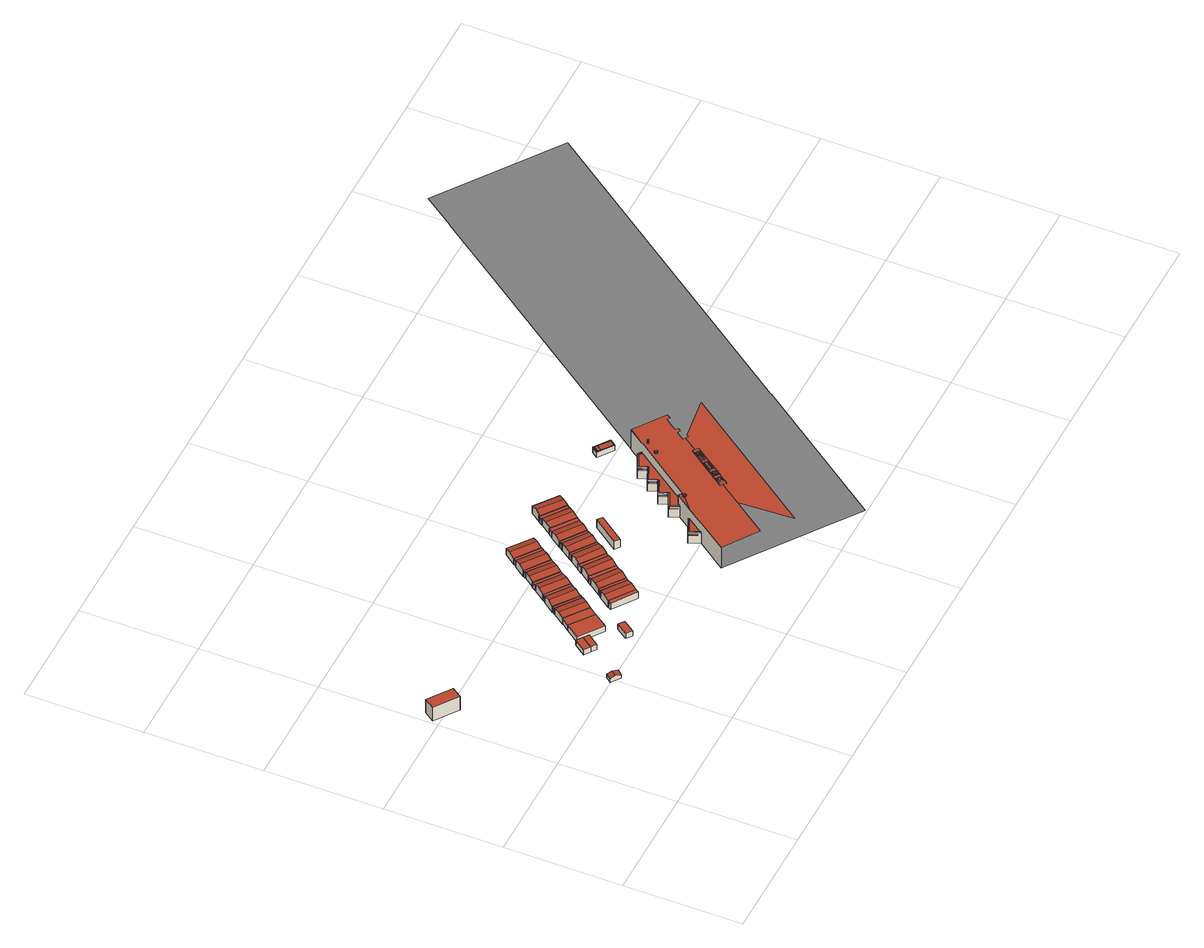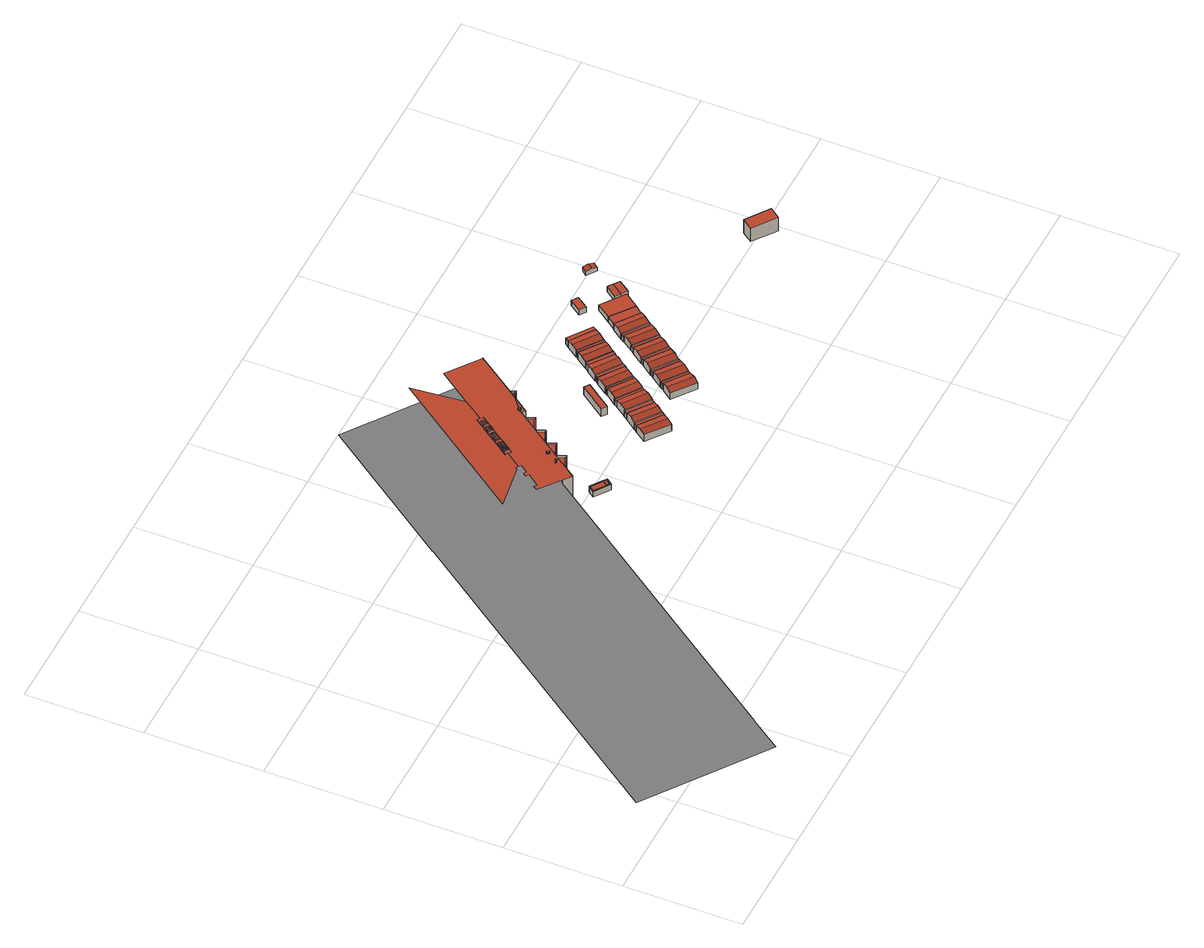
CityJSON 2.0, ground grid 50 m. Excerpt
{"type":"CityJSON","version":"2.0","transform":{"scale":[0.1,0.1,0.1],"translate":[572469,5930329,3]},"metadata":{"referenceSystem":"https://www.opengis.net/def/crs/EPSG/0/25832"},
"CityObjects":{
"building1":{"type":"Building","attributes":{"Grundfläche 2D":"63.768682","Grundhöhe NN":"5.273"},"geometry":[{"type":"Solid","lod":"3","boundaries":[[[[0,1,2,3]],[[1,0,4,5]],[[2,1,5,6]],[[3,2,6,7]],[[0,3,7,4]],[[5,4,7,6]]]],"semantics":{"surfaces":[{"type":"RoofSurface"},{"type":"WallSurface"},{"type":"GroundSurface"}],"values":[[0,1,1,1,1,2]]}}]},
"building2":{"type":"Building","attributes":{"Grundfläche 2D":"14.498138","Grundhöhe NN":"3.901"},"geometry":[{"type":"Solid","lod":"3","boundaries":[[[[8,9,10,11]],[[12,9,8,13]],[[11,10,14,15]],[[13,8,11,15,16]],[[12,13,16,17]],[[14,10,9,12,17]],[[15,14,17,16]]]],"semantics":{"surfaces":[{"type":"RoofSurface"},{"type":"WallSurface"},{"type":"GroundSurface"}],"values":[[0,0,1,1,1,1,2]]}}]},
"building3":{"type":"Building","attributes":{"Grundfläche 2D":"18.294028","Grundhöhe NN":"5.805"},"geometry":[{"type":"Solid","lod":"3","boundaries":[[[[18,19,20,21]],[[22,23,21,20]],[[23,24,18,21]],[[24,25,19,18]],[[25,22,20,19]],[[25,24,23,22]]]],"semantics":{"surfaces":[{"type":"RoofSurface"},{"type":"WallSurface"},{"type":"GroundSurface"}],"values":[[0,1,1,1,1,2]]}}]},
"building4":{"type":"Building","attributes":{"Grundfläche 2D":"16.660186","Grundhöhe NN":"5.867"},"geometry":[{"type":"Solid","lod":"3","boundaries":[[[[21,20,26,27]],[[28,29,27,26]],[[29,30,21,27]],[[30,31,20,21]],[[31,28,26,20]],[[31,30,29,28]]]],"semantics":{"surfaces":[{"type":"RoofSurface"},{"type":"WallSurface"},{"type":"GroundSurface"}],"values":[[0,1,1,1,1,2]]}}]},
"building5":{"type":"Building","attributes":{"Grundfläche 2D":"89.126727","Grundhöhe NN":"5.678"},"geometry":[{"type":"Solid","lod":"3","boundaries":[[[[32,33,34,35]],[[36,37,33,32]],[[37,38,34,33]],[[38,39,35,34]],[[39,36,32,35]],[[37,36,39,38]]]],"semantics":{"surfaces":[{"type":"RoofSurface"},{"type":"WallSurface"},{"type":"GroundSurface"}],"values":[[0,1,1,1,1,2]]}}]},
"building6":{"type":"Building","attributes":{"Grundfläche 2D":"17.732255","Grundhöhe NN":"5.803"},"geometry":[{"type":"Solid","lod":"3","boundaries":[[[[40,41,42,43]],[[44,45,43,42]],[[45,46,40,43]],[[46,47,41,40]],[[47,44,42,41]],[[47,46,45,44]]]],"semantics":{"surfaces":[{"type":"RoofSurface"},{"type":"WallSurface"},{"type":"GroundSurface"}],"values":[[0,1,1,1,1,2]]}}]},
"building7":{"type":"Building","attributes":{"Grundfläche 2D":"52.650161","Grundhöhe NN":"5.651"},"geometry":[{"type":"Solid","lod":"3","boundaries":[[[[48,49,50,51,52]],[[37,36,52,51]],[[36,53,48,52]],[[53,54,49,48]],[[54,55,50,49]],[[55,37,51,50]],[[55,54,53,36,37]]]],"semantics":{"surfaces":[{"type":"RoofSurface"},{"type":"WallSurface"},{"type":"GroundSurface"}],"values":[[0,1,1,1,1,1,2]]}}]},
"building8":{"type":"Building","attributes":{"Grundfläche 2D":"72.596797","Grundhöhe NN":"5.330"},"geometry":[{"type":"Solid","lod":"3","boundaries":[[[[56,57,58,59]],[[59,58,60,61,62]],[[57,56,63,64]],[[60,58,57,64,65]],[[61,60,65,66]],[[62,61,66,67]],[[56,59,62,67,63]],[[66,65,64,63,67]]]],"semantics":{"surfaces":[{"type":"RoofSurface"},{"type":"WallSurface"},{"type":"GroundSurface"}],"values":[[0,0,1,1,1,1,1,2]]}}]},
"building9":{"type":"Building","attributes":{"Grundfläche 2D":"17.322015","Grundhöhe NN":"5.600"},"geometry":[{"type":"Solid","lod":"3","boundaries":[[[[68,69,70,71,72,73,74,75,76]],[[69,68,77,78]],[[70,69,78,79]],[[71,70,79,80]],[[72,71,80,81]],[[73,72,81,82]],[[74,73,82,83]],[[75,74,83,84]],[[76,75,84,85]],[[68,76,85,77]],[[79,78,77,85,84,83,82,81,80]]]],"semantics":{"surfaces":[{"type":"RoofSurface"},{"type":"WallSurface"},{"type":"GroundSurface"}],"values":[[0,1,1,1,1,1,1,1,1,1,2]]}}]},
"building10":{"type":"Building","attributes":{"Grundfläche 2D":"72.926471","Grundhöhe NN":"5.339"},"geometry":[{"type":"Solid","lod":"3","boundaries":[[[[86,87,88,89,90]],[[89,91,92,90]],[[93,88,87,86,94,95]],[[91,89,88,93,96]],[[92,91,96,97]],[[94,86,90,92,97]],[[97,96,93,95,94]]]],"semantics":{"surfaces":[{"type":"RoofSurface"},{"type":"WallSurface"},{"type":"GroundSurface"}],"values":[[0,0,1,1,1,1,2]]}}]},
"building11":{"type":"Building","attributes":{"Grundfläche 2D":"20.317281","Grundhöhe NN":"5.534"},"geometry":[{"type":"Solid","lod":"3","boundaries":[[[[98,99,100,101]],[[102,103,101,100]],[[103,104,98,101]],[[104,105,99,98]],[[105,102,100,99]],[[105,104,103,102]]]],"semantics":{"surfaces":[{"type":"RoofSurface"},{"type":"WallSurface"},{"type":"GroundSurface"}],"values":[[0,1,1,1,1,2]]}}]},
"building12":{"type":"Building","attributes":{"Grundfläche 2D":"17.374695","Grundhöhe NN":"5.574"},"geometry":[{"type":"Solid","lod":"3","boundaries":[[[[106,107,108,109,110,111,112,113,114]],[[115,116,109,108]],[[117,115,108,107]],[[116,118,110,109]],[[118,119,111,110]],[[119,120,112,111]],[[120,121,113,112]],[[121,122,114,113]],[[122,123,106,114]],[[123,117,107,106]],[[120,119,118,116,115,117,123,122,121]]]],"semantics":{"surfaces":[{"type":"RoofSurface"},{"type":"WallSurface"},{"type":"GroundSurface"}],"values":[[0,1,1,1,1,1,1,1,1,1,2]]}}]},
"building13":{"type":"Building","attributes":{"Grundfläche 2D":"72.813147","Grundhöhe NN":"5.245"},"geometry":[{"type":"Solid","lod":"3","boundaries":[[[[124,125,126,127]],[[100,125,124,101]],[[127,126,128,129]],[[101,124,127,129,130]],[[100,101,130,131]],[[128,126,125,100,131]],[[130,129,128,131]]]],"semantics":{"surfaces":[{"type":"RoofSurface"},{"type":"WallSurface"},{"type":"GroundSurface"}],"values":[[0,0,1,1,1,1,2]]}}]},
"building14":{"type":"Building","attributes":{"Grundfläche 2D":"72.629046","Grundhöhe NN":"5.335"},"geometry":[{"type":"Solid","lod":"3","boundaries":[[[[132,133,134,135]],[[134,133,136,137]],[[136,133,132,138,139]],[[140,137,136,139]],[[135,134,137,140,141]],[[132,135,141,138]],[[139,138,141,140]]]],"semantics":{"surfaces":[{"type":"RoofSurface"},{"type":"WallSurface"},{"type":"GroundSurface"}],"values":[[0,0,1,1,1,1,2]]}}]},
"building15":{"type":"Building","attributes":{"Grundfläche 2D":"15.716920","Grundhöhe NN":"5.450"},"geometry":[{"type":"Solid","lod":"3","boundaries":[[[[142,143,144,145]],[[146,147,145,144]],[[147,148,142,145]],[[148,149,143,142]],[[149,146,144,143]],[[149,148,147,146]]]],"semantics":{"surfaces":[{"type":"RoofSurface"},{"type":"WallSurface"},{"type":"GroundSurface"}],"values":[[0,1,1,1,1,2]]}}]},
"building16":{"type":"Building","attributes":{"Grundfläche 2D":"17.407838","Grundhöhe NN":"5.559"},"geometry":[{"type":"Solid","lod":"3","boundaries":[[[[150,151,152,153,154,155,156,157]],[[158,159,156,155]],[[159,160,157,156]],[[160,161,150,157]],[[161,162,151,150]],[[162,163,152,151]],[[163,164,153,152]],[[164,165,154,153]],[[165,158,155,154]],[[158,165,164,163,162,161,160,159]]]],"semantics":{"surfaces":[{"type":"RoofSurface"},{"type":"WallSurface"},{"type":"GroundSurface"}],"values":[[0,1,1,1,1,1,1,1,1,2]]}}]},
"building17":{"type":"Building","attributes":{"Grundfläche 2D":"72.541982","Grundhöhe NN":"5.280"},"geometry":[{"type":"Solid","lod":"3","boundaries":[[[[166,167,168]],[[169,170,167,166]],[[171,170,169,172]],[[168,167,173,174]],[[175,172,169,166,168,174,176]],[[171,172,175,177]],[[173,167,170,171,177]],[[175,176,174,173,177]]]],"semantics":{"surfaces":[{"type":"RoofSurface"},{"type":"WallSurface"},{"type":"GroundSurface"}],"values":[[0,0,0,1,1,1,1,2]]}}]},
"building18":{"type":"Building","attributes":{"Grundfläche 2D":"72.447180","Grundhöhe NN":"5.312"},"geometry":[{"type":"Solid","lod":"3","boundaries":[[[[178,179,180,181,182]],[[183,179,178,184,185]],[[182,181,186,187]],[[185,184,178,182,187,188]],[[183,185,188,189]],[[181,180,179,183,189,186]],[[188,187,186,189]]]],"semantics":{"surfaces":[{"type":"RoofSurface"},{"type":"WallSurface"},{"type":"GroundSurface"}],"values":[[0,0,1,1,1,1,2]]}}]},
"building19":{"type":"Building","attributes":{"Grundfläche 2D":"20.302325","Grundhöhe NN":"5.506"},"geometry":[{"type":"Solid","lod":"3","boundaries":[[[[190,191,192,193,194,195,196,197]],[[198,199,195,194]],[[199,200,196,195]],[[200,201,197,196]],[[201,202,190,197]],[[202,203,191,190]],[[203,204,192,191]],[[204,205,193,192]],[[205,198,194,193]],[[199,198,205,204,203,202,201,200]]]],"semantics":{"surfaces":[{"type":"RoofSurface"},{"type":"WallSurface"},{"type":"GroundSurface"}],"values":[[0,1,1,1,1,1,1,1,1,2]]}}]},
"building20":{"type":"Building","attributes":{"Grundfläche 2D":"17.082280","Grundhöhe NN":"5.530"},"geometry":[{"type":"Solid","lod":"3","boundaries":[[[[206,207,208,209,210,211,212,213,214,215]],[[216,217,209,208]],[[218,216,208,207]],[[217,219,210,209]],[[219,220,211,210]],[[220,221,212,211]],[[221,222,213,212]],[[222,223,214,213]],[[223,224,215,214]],[[224,225,206,215]],[[225,218,207,206]],[[222,221,220,219,217,216,218,225,224,223]]]],"semantics":{"surfaces":[{"type":"RoofSurface"},{"type":"WallSurface"},{"type":"GroundSurface"}],"values":[[0,1,1,1,1,1,1,1,1,1,1,2]]}}]},
"building21":{"type":"Building","attributes":{"Grundfläche 2D":"72.645999","Grundhöhe NN":"5.302"},"geometry":[{"type":"Solid","lod":"3","boundaries":[[[[226,227,228,229,230,231]],[[232,228,227,233,234]],[[231,230,229,235,236]],[[237,234,233,227,226,231,236,238]],[[232,234,237,239]],[[235,229,228,232,239]],[[237,238,236,235,239]]]],"semantics":{"surfaces":[{"type":"RoofSurface"},{"type":"WallSurface"},{"type":"GroundSurface"}],"values":[[0,0,1,1,1,1,2]]}}]},
"building22":{"type":"Building","attributes":{"Grundfläche 2D":"72.526407","Grundhöhe NN":"5.224"},"geometry":[{"type":"Solid","lod":"3","boundaries":[[[[240,241,242,243,244]],[[243,242,245,246,247]],[[245,242,241,248,249]],[[246,245,249,250]],[[251,252,240,244,243,247,246,250,253]],[[241,240,252,248]],[[253,250,249,248,252,251]]]],"semantics":{"surfaces":[{"type":"RoofSurface"},{"type":"WallSurface"},{"type":"GroundSurface"}],"values":[[0,0,1,1,1,1,2]]}}]},
"building23":{"type":"Building","attributes":{"Grundfläche 2D":"18.880074","Grundhöhe NN":"5.494"},"geometry":[{"type":"Solid","lod":"3","boundaries":[[[[254,255,256,257,258,259,260,261]],[[258,257,262,263]],[[259,258,263,264]],[[260,259,264,265]],[[261,260,265,266]],[[254,261,266,267]],[[255,254,267,268]],[[256,255,268,269]],[[257,256,269,262]],[[268,267,266,265,264,263,262,269]]]],"semantics":{"surfaces":[{"type":"RoofSurface"},{"type":"WallSurface"},{"type":"GroundSurface"}],"values":[[0,1,1,1,1,1,1,1,1,2]]}}]},
"building24":{"type":"Building","attributes":{"Grundfläche 2D":"16.855760","Grundhöhe NN":"5.570"},"geometry":[{"type":"Solid","lod":"3","boundaries":[[[[270,271,272,273,274,275,276,277,278]],[[279,280,278,277]],[[281,279,277,276]],[[280,282,270,278]],[[282,283,271,270]],[[283,284,272,271]],[[284,285,273,272]],[[285,286,274,273]],[[286,287,275,274]],[[287,281,276,275]],[[281,287,286,285,284,283,282,280,279]]]],"semantics":{"surfaces":[{"type":"RoofSurface"},{"type":"WallSurface"},{"type":"GroundSurface"}],"values":[[0,1,1,1,1,1,1,1,1,1,2]]}}]},
"building25":{"type":"Building","attributes":{"Grundfläche 2D":"72.579815","Grundhöhe NN":"5.333"},"geometry":[{"type":"Solid","lod":"3","boundaries":[[[[288,289,290,291,292]],[[292,293,294,288]],[[290,289,295,296]],[[297,293,292,291,290,296,298]],[[294,293,297,299]],[[295,289,288,294,299]],[[298,296,295,299,297]]]],"semantics":{"surfaces":[{"type":"RoofSurface"},{"type":"WallSurface"},{"type":"GroundSurface"}],"values":[[0,0,1,1,1,1,2]]}}]},
"building26":{"type":"Building","attributes":{"Grundfläche 2D":"72.757030","Grundhöhe NN":"5.276"},"geometry":[{"type":"Solid","lod":"3","boundaries":[[[[300,301,302,303,304,305]],[[306,307,300,305,308,309]],[[309,308,305,304,303,310,311]],[[312,307,306,309,311,313]],[[302,301,300,307,312,314]],[[303,302,314,310]],[[313,311,310,314,312]]]],"semantics":{"surfaces":[{"type":"RoofSurface"},{"type":"WallSurface"},{"type":"GroundSurface"}],"values":[[0,0,1,1,1,1,2]]}}]},
"building27":{"type":"Building","attributes":{"Grundfläche 2D":"13.898278","Grundhöhe NN":"5.459"},"geometry":[{"type":"Solid","lod":"3","boundaries":[[[[315,316,317,318,319,320,321,322,323]],[[324,325,321,320]],[[325,326,322,321]],[[326,327,323,322]],[[327,328,315,323]],[[328,329,316,315]],[[329,330,317,316]],[[330,331,318,317]],[[331,332,319,318]],[[332,324,320,319]],[[325,324,332,331,330,329,328,327,326]]]],"semantics":{"surfaces":[{"type":"RoofSurface"},{"type":"WallSurface"},{"type":"GroundSurface"}],"values":[[0,1,1,1,1,1,1,1,1,1,2]]}}]},
"building28":{"type":"Building","attributes":{"Grundfläche 2D":"73.013341","Grundhöhe NN":"5.243"},"geometry":[{"type":"Solid","lod":"3","boundaries":[[[[333,334,335,336,337,338]],[[339,333,338,340,341]],[[341,340,338,337,336,342,343]],[[339,341,343,344]],[[335,334,333,339,344,345]],[[336,335,345,342]],[[344,343,342,345]]]],"semantics":{"surfaces":[{"type":"RoofSurface"},{"type":"WallSurface"},{"type":"GroundSurface"}],"values":[[0,0,1,1,1,1,2]]}}]},
"building29":{"type":"Building","attributes":{"Grundfläche 2D":"15.378679","Grundhöhe NN":"5.449"},"geometry":[{"type":"Solid","lod":"3","boundaries":[[[[346,347,348,349,350,351,352,353,354]],[[347,346,355,356]],[[348,347,356,357]],[[349,348,357,358]],[[350,349,358,359]],[[351,350,359,360]],[[352,351,360,361]],[[353,352,361,362]],[[354,353,362,363]],[[346,354,363,355]],[[358,357,356,355,363,362,361,360,359]]]],"semantics":{"surfaces":[{"type":"RoofSurface"},{"type":"WallSurface"},{"type":"GroundSurface"}],"values":[[0,1,1,1,1,1,1,1,1,1,2]]}}]},
"building30":{"type":"Building","attributes":{"Grundfläche 2D":"72.352112","Grundhöhe NN":"5.203"},"geometry":[{"type":"Solid","lod":"3","boundaries":[[[[364,365,366,367,368]],[[369,364,368,370,371]],[[371,370,368,367,372,373]],[[369,371,373,374]],[[375,366,365,364,369,374,376]],[[367,366,375,372]],[[374,373,372,375,376]]]],"semantics":{"surfaces":[{"type":"RoofSurface"},{"type":"WallSurface"},{"type":"GroundSurface"}],"values":[[0,0,1,1,1,1,2]]}}]},
"building31":{"type":"Building","attributes":{"Grundfläche 2D":"35.480106","Grundhöhe NN":"5.655"},"geometry":[{"type":"Solid","lod":"3","boundaries":[[[[377,378,379,380]],[[381,382,380,379]],[[382,383,377,380]],[[383,384,378,377]],[[384,381,379,378]],[[384,383,382,381]]]],"semantics":{"surfaces":[{"type":"RoofSurface"},{"type":"WallSurface"},{"type":"GroundSurface"}],"values":[[0,1,1,1,1,2]]}}]},
"building32":{"type":"Building","attributes":{"Grundfläche 2D":"23.530592","Grundhöhe NN":"5.438"},"geometry":[{"type":"Solid","lod":"3","boundaries":[[[[385,386,387,388,389,390,391,392,393]],[[393,394,395,396,386,385]],[[396,397,387,386]],[[397,398,388,387]],[[398,399,389,388]],[[399,400,390,389]],[[400,401,391,390]],[[401,402,392,391]],[[402,394,393,392]],[[397,396,395,394,402,401,400,399,398]]]],"semantics":{"surfaces":[{"type":"RoofSurface"},{"type":"WallSurface"},{"type":"GroundSurface"}],"values":[[0,1,1,1,1,1,1,1,1,2]]}}]},
"building33":{"type":"Building","attributes":{"Grundfläche 2D":"14176.517365","Grundhöhe NN":"4.677"},"children":["building33-1","building33-2","building33-3","building33-4","building33-5","building33-6","building33-7","building33-8","building33-9","building33-10","building33-11","building33-12","building33-13","building33-14","building33-15","building33-16","building33-17","building33-18","building33-19","building33-20","building33-21","building33-22","building33-23","building33-24","building33-25"],"geometry":[{"type":"MultiSurface","lod":"3","boundaries":[[[403,404,405,406]],[[407,404,403,408,409,410,411,412]],[[413,410,409,408,403,406,414,415]],[[416,417,418,413,415,414,406,405,419,420,421,422,423,424,425,426]],[[410,413,418,411]],[[427,428,424,423]],[[429,430,431,432]],[[431,433,434,432]],[[430,429,417,416]],[[428,435,425,424]],[[433,436,437,434]],[[438,439,440,441]],[[442,439,438,443,444,445,446,447]],[[448,446,445,449]],[[436,448,449,437]],[[440,450,451,441]],[[446,448,436,433,431,430,416,426,425,435,452,453,454,455,456,457,458,459,460,461,462,463,450,440,439,442,447]],[[461,460,464,465]],[[461,465,466,462]],[[463,462,466,467]],[[450,463,467,451]],[[468,469,470,471,472,473,474,475,476,477,478,479,480,481,482,483,484,485,486]],[[460,459,487,464]],[[488,489,490,491,492,493,494]],[[488,495,496,497]],[[488,494,498,495]],[[493,492,499,500,498,494]],[[477,476,501,502,473,472,503,504,505,506,507,508,509,510,511,512,513,514,428,427,423,422,421,515,516,517,484,483,482,481,480,497,496]],[[518,491,490]],[[518,499,492,491]],[[495,498,500]],[[519,518,490]],[[519,490,479,478]],[[457,456,520,521]],[[457,521,522,458]],[[459,458,522,487]],[[519,523,495,500,499,518]],[[524,525,526,527,528,529,530,531]],[[531,532,524]],[[533,531,530]],[[524,532,502,501]],[[529,534,530]],[[528,535,529]],[[456,455,536,520]],[[533,532,531]],[[528,527,537]],[[530,534,533]],[[529,535,534]],[[435,428,514,513,538,539,540,453,452]],[[541,527,475,474]],[[528,537,535]],[[537,527,541]],[[541,542,532,533,534,535,537]],[[536,455,454,453,540,543]],[[417,429,432,434,437,449,445,444,443,438,441,451,467,466,465,464,487,522,521,520,536,543,540,539,544,545,546,547,548,549,550,551,552,553,554,555,556,557,558,559,560,561,419,405,404,407,412,411,418]],[[538,513,512]]],"semantics":{"surfaces":[{"type":"WallSurface"},{"type":"RoofSurface"},{"type":"GroundSurface"}],"values":[0,0,1,0,0,1,0,0,0,0,0,0,0,0,0,0,1,0,0,0,0,1,0,0,0,1,1,1,1,1,1,1,0,0,0,0,0,0,1,1,0,1,1,0,1,1,1,1,0,0,1,1,0,0,2,1]}}]},
"building33-1":{"type":"BuildingInstallation","parents":["building33"],"geometry":[{"type":"MultiSurface","lod":"3","boundaries":[[[562,563,564,565]],[[566,567,564,563]],[[567,568,565,564]],[[568,569,562,565]],[[569,566,563,562]],[[566,569,568,567]]],"semantics":{"surfaces":[{"type":"RoofSurface"},{"type":"WallSurface"},{"type":"OuterCeilingSurface"}],"values":[0,1,1,1,1,2]}}]},
"building33-2":{"type":"BuildingInstallation","parents":["building33"],"geometry":[{"type":"MultiSurface","lod":"3","boundaries":[[[570,571,572,573]],[[414,571,570,406]],[[572,571,414,574,575,576]],[[403,573,572,576,408]],[[403,406,570,573]]],"semantics":{"surfaces":[{"type":"RoofSurface"},{"type":"WallSurface"}],"values":[0,1,1,1,1]}}]},
"building33-3":{"type":"BuildingInstallation","parents":["building33"],"geometry":[{"type":"MultiSurface","lod":"3","boundaries":[[[577,576,575,578,579,580,581]],[[578,575,574,582]],[[582,415,579,578]],[[413,580,579,415]],[[413,410,581,580]],[[410,409,408,576,577,581]]],"semantics":{"surfaces":[{"type":"RoofSurface"},{"type":"WallSurface"}],"values":[0,1,1,1,1,1]}}]},
"building33-4":{"type":"BuildingInstallation","parents":["building33"],"geometry":[{"type":"MultiSurface","lod":"3","boundaries":[[[583,584,585,586]],[[587,588,586,585]],[[588,589,583,586]],[[589,590,584,583]],[[590,587,585,584]],[[590,589,588,587]]],"semantics":{"surfaces":[{"type":"RoofSurface"},{"type":"WallSurface"},{"type":"OuterCeilingSurface"}],"values":[0,1,1,1,1,2]}}]},
"building33-5":{"type":"BuildingInstallation","parents":["building33"],"geometry":[{"type":"MultiSurface","lod":"3","boundaries":[[[591,592,593,594]],[[426,592,591,416]],[[593,592,426,595,596,597]],[[430,594,593,597,431]],[[430,416,591,594]]],"semantics":{"surfaces":[{"type":"RoofSurface"},{"type":"WallSurface"}],"values":[0,1,1,1,1]}}]},
"building33-6":{"type":"BuildingInstallation","parents":["building33"],"geometry":[{"type":"MultiSurface","lod":"3","boundaries":[[[598,599,600,601,602,603,604,605,606,607,608,609,610,611,612,613,614,615,616,617,618,619,620,621,622,623,624,625,626,627,628,629,630,631,632,633,634,635,636]],[[637,638,636,635]],[[638,639,598,636]],[[639,640,599,598]],[[640,641,600,599]],[[641,642,601,600]],[[642,643,602,601]],[[643,644,603,602]],[[644,645,604,603]],[[645,646,605,604]],[[646,647,606,605]],[[647,648,607,606]],[[648,649,608,607]],[[608,649,427,609]],[[427,650,610,609]],[[650,651,611,610]],[[651,652,612,611]],[[652,653,613,612]],[[653,654,614,613]],[[654,655,615,614]],[[655,656,616,615]],[[656,657,617,616]],[[657,658,618,617]],[[658,659,619,618]],[[659,660,620,619]],[[660,661,621,620]],[[661,662,622,621]],[[662,663,623,622]],[[663,664,624,623]],[[664,665,625,624]],[[665,666,626,625]],[[667,627,626,666]],[[667,668,628,627]],[[668,669,629,628]],[[669,670,630,629]],[[670,671,631,630]],[[671,672,632,631]],[[672,673,633,632]],[[673,674,634,633]],[[674,637,635,634]]],"semantics":{"surfaces":[{"type":"RoofSurface"},{"type":"WallSurface"}],"values":[0,1,1,1,1,1,1,1,1,1,1,1,1,1,1,1,1,1,1,1,1,1,1,1,1,1,1,1,1,1,1,1,1,1,1,1,1,1,1,1]}}]},
"building33-7":{"type":"BuildingInstallation","parents":["building33"],"geometry":[{"type":"MultiSurface","lod":"3","boundaries":[[[675,676,677,597,596,678,679,680]],[[681,678,596,595]],[[681,682,679,678]],[[680,679,682,683]],[[676,675,448,436]],[[436,433,677,676]],[[433,431,597,677]]],"semantics":{"surfaces":[{"type":"RoofSurface"},{"type":"WallSurface"}],"values":[0,1,1,1,1,1,1]}}]},
"building33-8":{"type":"BuildingInstallation","parents":["building33"],"geometry":[{"type":"MultiSurface","lod":"3","boundaries":[[[684,685,686,687]],[[688,689,687,686]],[[689,690,684,687]],[[690,691,685,684]],[[691,688,686,685]],[[691,690,689,688]]],"semantics":{"surfaces":[{"type":"RoofSurface"},{"type":"WallSurface"},{"type":"OuterCeilingSurface"}],"values":[0,1,1,1,1,2]}}]},
"building33-9":{"type":"BuildingInstallation","parents":["building33"],"geometry":[{"type":"MultiSurface","lod":"3","boundaries":[[[692,693,694,695,696,697,698]],[[675,680,696,695]],[[697,696,680,683,699,700,701]],[[439,698,697,701,440]],[[439,442,447,446,694,693,692,698]],[[448,675,695,694,446]]],"semantics":{"surfaces":[{"type":"RoofSurface"},{"type":"WallSurface"}],"values":[0,1,1,1,1,1]}}]},
"building33-10":{"type":"BuildingInstallation","parents":["building33"],"geometry":[{"type":"MultiSurface","lod":"3","boundaries":[[[702,703,704,705,706]],[[705,704,707,708]],[[702,706,709,710]]],"semantics":{"surfaces":[{"type":"RoofSurface"},{"type":"WallSurface"}],"values":[0,1,1]}}]},
"building33-11":{"type":"BuildingInstallation","parents":["building33"],"geometry":[{"type":"MultiSurface","lod":"3","boundaries":[[[711,712,701,700,713,714,715]],[[716,713,700,699]],[[714,713,716,717]],[[717,718,715,714]],[[463,450,712,711]],[[450,440,701,712]]],"semantics":{"surfaces":[{"type":"RoofSurface"},{"type":"WallSurface"}],"values":[0,1,1,1,1,1]}}]},
"building33-12":{"type":"BuildingInstallation","parents":["building33"],"geometry":[{"type":"MultiSurface","lod":"3","boundaries":[[[706,719,720]],[[721,706,720]],[[722,723,724,725,720,719]],[[726,727,724,723]],[[728,727,726,705]],[[722,719,706,705,726,723]],[[728,705,708,729]],[[728,730,721,720,725,724,727]],[[706,721,731,709]]],"semantics":{"surfaces":[{"type":"RoofSurface"},{"type":"WallSurface"}],"values":[0,0,0,0,0,1,1,1,1]}}]},
"building33-13":{"type":"BuildingInstallation","parents":["building33"],"geometry":[{"type":"MultiSurface","lod":"3","boundaries":[[[728,732,733,734,721,730]],[[732,728,729,735]],[[721,734,736,731]]],"semantics":{"surfaces":[{"type":"RoofSurface"},{"type":"WallSurface"}],"values":[0,1,1]}}]},
"building33-14":{"type":"BuildingInstallation","parents":["building33"],"geometry":[{"type":"MultiSurface","lod":"3","boundaries":[[[737,738,739,740]],[[741,742,740,739]],[[742,743,737,740]],[[743,744,738,737]],[[744,741,739,738]],[[744,743,742,741]]],"semantics":{"surfaces":[{"type":"RoofSurface"},{"type":"WallSurface"},{"type":"OuterCeilingSurface"}],"values":[0,1,1,1,1,2]}}]},
"building33-15":{"type":"BuildingInstallation","parents":["building33"],"geometry":[{"type":"MultiSurface","lod":"3","boundaries":[[[745,746,747,748,749]],[[711,715,746,745]],[[747,746,715,718,750,751,752]],[[461,748,747,752,460]],[[461,462,749,748]],[[463,711,745,749,462]]],"semantics":{"surfaces":[{"type":"RoofSurface"},{"type":"WallSurface"}],"values":[0,1,1,1,1,1]}}]},
"building33-16":{"type":"BuildingInstallation","parents":["building33"],"geometry":[{"type":"MultiSurface","lod":"3","boundaries":[[[753,754,734]],[[755,756,757]],[[753,756,755]],[[758,759,732]],[[757,760,759,758]],[[758,732,761]],[[753,755,754]],[[760,757,756]],[[756,753,734]],[[759,760,756]],[[733,732,759,756,734]],[[735,762,761,732]],[[758,761,763,754,755,757]],[[734,754,764,736]]],"semantics":{"surfaces":[{"type":"RoofSurface"},{"type":"WallSurface"}],"values":[0,0,0,0,0,0,0,0,1,1,1,1,1,1]}}]},
"building33-17":{"type":"BuildingInstallation","parents":["building33"],"geometry":[{"type":"MultiSurface","lod":"3","boundaries":[[[761,490,489,488,754,763]],[[762,479,490,761]],[[754,488,497,764]]],"semantics":{"surfaces":[{"type":"RoofSurface"},{"type":"WallSurface"}],"values":[0,1,1]}}]},
"building33-18":{"type":"BuildingInstallation","parents":["building33"],"geometry":[{"type":"MultiSurface","lod":"3","boundaries":[[[752,751,765,766,767,768]],[[769,765,751,750]],[[769,770,766,765]],[[770,771,767,766]],[[459,460,752,768]]],"semantics":{"surfaces":[{"type":"RoofSurface"},{"type":"WallSurface"}],"values":[0,1,1,1,1]}}]},
"building33-19":{"type":"BuildingInstallation","parents":["building33"],"geometry":[{"type":"MultiSurface","lod":"3","boundaries":[[[772,773,774,775]],[[776,777,775,774]],[[777,778,772,775]],[[778,779,773,772]],[[779,776,774,773]],[[779,778,777,776]]],"semantics":{"surfaces":[{"type":"RoofSurface"},{"type":"WallSurface"},{"type":"OuterCeilingSurface"}],"values":[0,1,1,1,1,2]}}]},
"building33-20":{"type":"BuildingInstallation","parents":["building33"],"geometry":[{"type":"MultiSurface","lod":"3","boundaries":[[[780,781,782,783,784]],[[459,768,767,781,780,784,458]],[[456,782,781,767,771,785,786,787]],[[456,457,783,782]],[[457,458,784,783]]],"semantics":{"surfaces":[{"type":"RoofSurface"},{"type":"WallSurface"}],"values":[0,1,1,1,1]}}]},
"building33-21":{"type":"BuildingInstallation","parents":["building33"],"geometry":[{"type":"MultiSurface","lod":"3","boundaries":[[[525,524,495,523,519,527,526]],[[478,475,527,519]],[[495,524,501,496]]],"semantics":{"surfaces":[{"type":"RoofSurface"},{"type":"WallSurface"}],"values":[0,1,1]}}]},
"building33-22":{"type":"BuildingInstallation","parents":["building33"],"geometry":[{"type":"MultiSurface","lod":"3","boundaries":[[[788,789,790,791,792,793,794,795,796,797,798,799,800,801,802,803,804,805,806,807,808,809,810,811,812,813,814,815,816,817,818,819,820,821,822,823,824]],[[795,794,825,826]],[[796,795,826,827]],[[797,796,827,828]],[[792,791,829,830]],[[793,792,830,831]],[[794,793,831,825]],[[798,797,828,832]],[[799,798,832,833]],[[800,799,833,834]],[[801,800,834,835]],[[802,801,835,836]],[[803,802,836,837]],[[804,803,837,838]],[[805,804,838,839]],[[805,839,840]],[[806,805,840,841]],[[807,806,841,842]],[[808,807,842,843]],[[809,808,843,844]],[[810,809,844,845]],[[811,810,845,846]],[[812,811,846,847]],[[813,812,847,848]],[[814,813,848,849]],[[815,814,849,850]],[[816,815,850,851]],[[817,816,851,852]],[[818,817,852,853]],[[819,818,853,854]],[[820,819,854,855]],[[821,820,855,856]],[[822,821,856,857]],[[823,822,857,858]],[[824,823,858,859]],[[788,824,859,860]],[[789,788,860,861]],[[790,789,861,862]],[[791,790,862,829]]],"semantics":{"surfaces":[{"type":"RoofSurface"},{"type":"WallSurface"}],"values":[0,1,1,1,1,1,1,1,1,1,1,1,1,1,1,1,1,1,1,1,1,1,1,1,1,1,1,1,1,1,1,1,1,1,1,1,1,1,1]}}]},
"building33-23":{"type":"BuildingInstallation","parents":["building33"],"geometry":[{"type":"MultiSurface","lod":"3","boundaries":[[[863,787,786,864,865,866,867]],[[864,786,785,868]],[[868,452,865,864]],[[453,866,865,452]],[[453,454,455,863,867,866]],[[455,456,787,863]]],"semantics":{"surfaces":[{"type":"RoofSurface"},{"type":"WallSurface"}],"values":[0,1,1,1,1,1]}}]},
"building33-24":{"type":"BuildingInstallation","parents":["building33"],"geometry":[{"type":"MultiSurface","lod":"3","boundaries":[[[869,532,542,541,870,871]],[[474,872,870,541]],[[532,869,873,502]]],"semantics":{"surfaces":[{"type":"RoofSurface"},{"type":"WallSurface"}],"values":[0,1,1]}}]},
"building33-25":{"type":"BuildingInstallation","parents":["building33"],"geometry":[{"type":"MultiSurface","lod":"3","boundaries":[[[874,875,876,877,878,879,880,881,882,883,884,885,886,887,888,889,890,891,892,891,893,894]],[[895,896,874,894]],[[896,897,875,874]],[[898,895,894,893]],[[897,899,876,875]],[[899,900,877,876]],[[900,901,878,877]],[[901,902,879,878]],[[902,903,880,879]],[[903,904,881,880]],[[904,905,882,881]],[[905,906,883,882]],[[906,907,884,883]],[[885,884,907,908]],[[908,909,886,885]],[[909,910,887,886]],[[910,911,888,887]],[[911,912,889,888]],[[912,913,890,889]],[[913,914,891,890]],[[914,915,892,891]],[[914,898,893,891]]],"semantics":{"surfaces":[{"type":"RoofSurface"},{"type":"WallSurface"}],"values":[0,1,1,1,1,1,1,1,1,1,1,1,1,1,1,1,1,1,1,1,1,1]}}]},
"building34":{"type":"Building","attributes":{"Grundfläche 2D":"71.507445","Grundhöhe NN":"5.155"},"geometry":[{"type":"Solid","lod":"3","boundaries":[[[[916,917,918,919,920]],[[921,922,923,919,918]],[[924,922,921,918,917,916,925,926]],[[923,922,924,927]],[[928,920,919,923,927,929]],[[916,920,928,925]],[[927,924,926,925,928,929]]]],"semantics":{"surfaces":[{"type":"RoofSurface"},{"type":"WallSurface"},{"type":"GroundSurface"}],"values":[[0,0,1,1,1,1,2]]}}]},
"building35":{"type":"Building","attributes":{"Grundfläche 2D":"19.712257","Grundhöhe NN":"5.435"},"geometry":[{"type":"Solid","lod":"3","boundaries":[[[[930,931,932,933,934,935,936,937]],[[938,939,933,932]],[[939,940,934,933]],[[940,941,935,934]],[[941,942,936,935]],[[942,943,937,936]],[[943,944,930,937]],[[944,945,931,930]],[[945,938,932,931]],[[941,940,939,938,945,944,943,942]]]],"semantics":{"surfaces":[{"type":"RoofSurface"},{"type":"WallSurface"},{"type":"GroundSurface"}],"values":[[0,1,1,1,1,1,1,1,1,2]]}}]},
"building36":{"type":"Building","attributes":{"Grundfläche 2D":"71.220992","Grundhöhe NN":"5.136"},"geometry":[{"type":"Solid","lod":"3","boundaries":[[[[946,947,948,949,950]],[[951,946,950,952,953]],[[953,952,950,949,948,954,955]],[[951,953,955,956]],[[947,946,951,956,957]],[[948,947,957,954]],[[956,955,954,957]]]],"semantics":{"surfaces":[{"type":"RoofSurface"},{"type":"WallSurface"},{"type":"GroundSurface"}],"values":[[0,0,1,1,1,1,2]]}}]},
"building37":{"type":"Building","attributes":{"Grundfläche 2D":"24.626920","Grundhöhe NN":"5.526"},"children":["building37-1","building37-2","building37-3"],"geometry":[{"type":"Solid","lod":"3","boundaries":[[[[958,959,960,961]],[[958,961,962,963]],[[959,958,963,964]],[[960,959,964,965]],[[961,960,965,962]],[[964,963,962,965]]]],"semantics":{"surfaces":[{"type":"RoofSurface"},{"type":"WallSurface"},{"type":"GroundSurface"}],"values":[[0,1,1,1,1,2]]}}]},
"building37-1":{"type":"BuildingInstallation","parents":["building37"],"geometry":[{"type":"MultiSurface","lod":"3","boundaries":[[[966,967,968,969]],[[969,968,970,971]],[[966,969,971,972]],[[967,966,972,973]],[[968,967,973,970]]],"semantics":{"surfaces":[{"type":"RoofSurface"},{"type":"WallSurface"}],"values":[0,1,1,1,1]}}]},
"building37-2":{"type":"BuildingInstallation","parents":["building37"],"geometry":[{"type":"MultiSurface","lod":"3","boundaries":[[[974,975,976,977]],[[978,975,974]],[[979,980,975,978]],[[981,982,980,979]],[[983,982,981]],[[977,961,958,978,974]],[[979,978,958,959,983,981]],[[982,984,985,975,980]],[[976,975,985,986]]],"semantics":{"surfaces":[{"type":"RoofSurface"},{"type":"WallSurface"}],"values":[0,0,0,0,0,1,1,1,1]}}]},
"building37-3":{"type":"BuildingInstallation","parents":["building37"],"geometry":[{"type":"MultiSurface","lod":"3","boundaries":[[[987,988,977,976,989,990]],[[983,991,987,990,982]],[[976,986,992,990,989]],[[992,984,982,990]],[[959,960,991,983]],[[987,991,960,961,977,988]]],"semantics":{"surfaces":[{"type":"RoofSurface"},{"type":"WallSurface"}],"values":[0,0,1,1,1,1]}}]}
},
"vertices":[
[99,953,95],[130,996,93],[33,1066,93],[1,1023,95],[99,953,23],[130,996,23],[33,1066,23],[1,1023,23],
[523,511,33],[505,488,33],[524,473,27],[543,496,27],[486,502,27],[504,526,27],[524,473,9],[543,496,9],[504,526,9],[486,502,9],
[598,697,55],[562,648,55],[586,630,55],[622,679,55],[586,630,28],[622,679,28],[598,697,28],[562,648,28],
[608,614,55],[644,662,55],[608,614,29],[644,662,29],[622,679,29],[586,630,29],
[755,685,56],[658,758,56],[614,699,56],[712,627,56],[755,685,27],[658,758,27],[614,699,27],[712,627,27],
[708,540,55],[732,522,55],[767,570,55],[743,588,55],[767,570,28],[743,588,28],[708,540,28],[732,522,28],
[781,720,54],[781,721,54],[685,792,54],[658,758,54],[755,685,54],[781,720,27],[781,721,27],[685,792,27],
[817,769,56],[721,841,56],[703,817,62],[799,745,62],[684,792,56],[685,792,56],[781,721,56],[817,769,23],[721,841,23],[684,792,23],[685,792,23],[781,721,23],
[826,786,53],[823,782,53],[728,853,53],[719,842,53],[721,841,53],[817,769,53],[815,767,53],[816,767,53],[829,785,53],[826,786,26],[823,782,26],[728,853,26],[719,842,26],[721,841,26],[817,769,26],[815,767,26],[816,767,26],[829,785,26],
[727,854,55],[728,853,55],[823,782,55],[841,807,62],[745,878,62],[859,831,55],[763,903,55],[823,782,23],[727,854,23],[728,853,23],[859,831,23],[763,903,23],
[831,659,58],[930,588,58],[940,603,58],[841,672,58],[940,603,25],[841,672,25],[831,659,25],[930,588,25],
[858,826,54],[869,842,54],[868,842,54],[772,913,54],[774,915,54],[773,916,54],[763,903,54],[859,831,54],[857,827,54],[868,842,26],[772,913,26],[869,842,26],[774,915,26],[773,916,26],[763,903,26],[859,831,26],[857,827,26],[858,826,26],
[859,697,64],[957,627,64],[974,652,58],[877,722,58],[974,652,22],[877,722,22],[841,672,22],[940,603,22],
[868,842,55],[886,867,62],[790,938,62],[772,913,55],[904,892,55],[808,962,55],[868,842,23],[904,892,23],[808,962,23],[772,913,23],
[974,652,57],[981,662,57],[885,733,57],[877,722,57],[885,733,24],[877,722,24],[974,652,24],[981,662,24],
[816,978,53],[804,961,53],[807,960,53],[808,962,53],[904,892,53],[912,903,53],[816,975,53],[817,977,53],[912,903,26],[816,975,26],[817,977,26],[816,978,26],[804,961,26],[807,960,26],[808,962,26],[904,892,26],
[920,781,58],[1017,711,58],[921,782,58],[902,756,64],[1000,687,64],[981,662,58],[885,733,58],[1017,711,23],[921,782,23],[885,733,23],[920,781,23],[981,662,23],
[930,928,62],[834,999,62],[817,977,56],[816,975,55],[912,903,55],[853,1024,55],[947,951,56],[947,952,55],[816,975,23],[912,903,23],[947,952,23],[853,1024,23],
[932,798,57],[919,782,57],[920,781,57],[921,782,57],[1017,711,57],[1028,724,57],[931,795,57],[933,797,57],[1017,711,25],[1028,724,25],[931,795,25],[933,797,25],[932,798,25],[919,782,25],[920,781,25],[921,782,25],
[947,950,53],[956,963,53],[955,964,53],[859,1035,53],[860,1036,53],[860,1037,53],[851,1025,53],[853,1024,53],[947,952,53],[947,951,53],[955,964,25],[859,1035,25],[956,963,25],[860,1036,25],[860,1037,25],[851,1025,25],[853,1024,25],[947,952,25],[947,951,25],[947,950,25],
[965,841,59],[949,819,64],[1047,750,64],[1064,773,58],[1063,773,58],[967,843,58],[1028,724,58],[933,797,59],[931,795,58],[1064,773,23],[967,843,23],[931,795,23],[965,841,23],[1028,724,23],
[859,1035,55],[955,964,55],[973,989,62],[878,1060,62],[860,1036,56],[992,1013,55],[896,1084,55],[895,1083,56],[955,964,22],[992,1013,22],[896,1084,22],[860,1036,22],[859,1035,22],[895,1083,22],
[965,841,56],[967,843,56],[1063,773,56],[1072,787,56],[976,855,56],[979,860,56],[977,862,56],[963,842,56],[1072,787,25],[976,855,25],[979,860,25],[977,862,25],[963,842,25],[965,841,25],[967,843,25],[1063,773,25],
[1002,1026,53],[1000,1027,53],[999,1025,53],[903,1096,53],[894,1084,53],[895,1083,53],[896,1084,53],[992,1013,53],[992,1012,53],[992,1013,26],[992,1012,26],[896,1084,26],[1002,1026,26],[1000,1027,26],[999,1025,26],[903,1096,26],[894,1084,26],[895,1083,26],
[921,1120,62],[903,1096,55],[999,1025,55],[1000,1027,56],[1017,1049,62],[1035,1073,55],[940,1145,55],[903,1096,23],[999,1025,23],[1035,1073,23],[1000,1027,23],[940,1145,23],
[1091,811,63],[1108,834,58],[1108,835,57],[1011,905,57],[1008,902,58],[993,879,63],[1072,787,57],[1073,786,57],[979,860,59],[976,855,57],[1011,905,23],[976,855,23],[1073,786,23],[1072,787,23],[1108,835,23],
[1115,844,55],[1114,845,55],[1017,915,55],[1017,916,55],[1007,902,55],[1008,902,55],[1011,905,55],[1108,835,55],[1108,834,55],[1008,902,25],[1011,905,25],[1108,835,25],[1108,834,25],[1115,844,25],[1114,845,25],[1017,915,25],[1017,916,25],[1007,902,25],
[1132,870,63],[1147,892,58],[1149,894,57],[1052,964,57],[1048,959,59],[1034,939,63],[1114,845,57],[1017,915,58],[1017,915,57],[1052,964,22],[1017,915,22],[1114,845,22],[1149,894,22],
[1048,959,55],[1052,964,55],[1149,894,55],[1147,892,55],[1148,891,55],[1157,904,55],[1059,975,55],[1061,978,55],[1048,960,55],[1048,959,24],[1052,964,24],[1149,894,24],[1147,892,24],[1148,891,24],[1157,904,24],[1059,975,24],[1061,978,24],[1048,960,24],
[1175,929,63],[1191,953,58],[1192,953,57],[1095,1024,57],[1077,999,63],[1157,904,57],[1061,978,58],[1059,975,57],[1095,1024,22],[1059,975,22],[1157,904,22],[1192,953,22],[1191,953,22],
[1132,780,68],[1153,765,68],[1234,875,68],[1213,891,68],[1234,875,27],[1213,891,27],[1132,780,27],[1153,765,27],
[1095,1024,55],[1192,953,55],[1191,953,55],[1192,952,55],[1204,968,55],[1107,1039,55],[1108,1040,55],[1107,1041,55],[1094,1024,55],[1094,1024,24],[1095,1024,24],[1192,953,24],[1191,953,24],[1192,952,24],[1204,968,24],[1107,1039,24],[1108,1040,24],[1107,1041,24],
[1288,545,70],[1288,545,17],[1309,499,17],[1309,499,70],[1291,546,17],[1291,546,70],[1355,574,70],[1358,575,70],[1358,575,17],[1355,574,17],[1362,572,70],[1310,501,70],[1359,568,70],[1405,631,70],[1405,631,17],[1362,572,17],[1218,374,17],[1218,374,122],[1309,499,122],[1310,501,122],[1362,572,122],[1412,641,122],[1412,641,70],[1408,635,70],[1420,623,122],[1428,630,122],[1386,672,17],[1386,672,70],[1389,673,70],[1389,673,17],[1390,673,70],[1390,673,17],[1428,630,70],[1451,701,70],[1451,701,17],[1434,737,17],[1434,737,70],[1436,738,70],[1436,738,17],[1435,734,70],[1435,734,17],[1448,704,17],[1449,701,17],[1449,701,70],[1448,704,70],[1451,702,70],[1451,702,17],[1498,765,70],[1498,765,17],[1610,881,70],[1613,885,70],[1599,896,70],[1596,897,70],[1530,867,70],[1528,866,70],[1544,830,70],[1545,830,70],[1483,803,70],[1481,802,70],[1496,766,70],[1498,766,70],[1483,803,17],[1481,802,17],[1496,766,17],[1498,766,17],[1482,186,121],[1908,772,121],[1719,745,126],[1712,735,126],[1702,742,126],[1647,667,126],[1658,659,126],[1629,621,126],[1619,628,126],[1609,615,126],[1620,607,126],[1595,573,126],[1585,581,126],[1575,568,126],[1530,506,126],[1516,488,126],[1465,418,126],[1466,396,126],[1481,187,121],[1545,830,17],[1574,589,131],[1585,581,131],[1595,573,131],[1591,576,133],[1585,581,135],[1585,581,134],[1579,585,133],[1598,623,131],[1598,623,126],[1574,589,126],[1579,586,133],[1609,615,135],[1603,620,133],[1608,636,126],[1636,675,126],[1691,750,126],[1716,785,126],[1728,777,126],[1738,790,126],[1726,799,126],[1764,851,126],[1776,842,126],[1785,855,126],[1788,859,126],[1663,950,122],[1613,885,122],[1610,881,122],[1221,375,122],[1360,275,126],[1455,404,126],[1616,610,133],[1620,607,131],[1530,867,17],[1528,866,17],[1544,830,17],[1609,615,131],[1608,636,131],[1619,628,131],[1620,628,131],[1629,621,131],[1626,623,133],[1620,628,135],[1619,628,134],[1612,634,133],[1636,675,131],[1640,672,133],[1647,667,135],[1647,667,134],[1596,897,17],[1654,662,133],[1661,951,122],[1661,951,17],[1613,885,17],[1658,659,131],[1647,667,131],[1599,896,17],[1663,950,17],[1664,952,17],[2276,1798,17],[2277,1799,17],[2483,2084,17],[2484,2086,17],[2581,2219,17],[3074,1863,17],[3073,1862,17],[2156,596,17],[2154,594,17],[2156,593,17],[1729,5,17],[1728,5,17],[1613,89,17],[1612,89,17],[1481,184,17],[1219,373,17],
[1285,538,66],[1298,509,66],[1303,512,66],[1290,541,66],[1298,509,64],[1303,512,64],[1290,541,64],[1285,538,64],
[1309,499,77],[1310,501,77],[1291,546,77],[1288,545,77],[1293,541,70],[1293,541,72],[1291,546,72],
[1355,574,72],[1357,570,72],[1359,568,72],[1362,572,72],[1358,575,72],[1357,570,70],
[1383,666,66],[1397,637,66],[1401,639,66],[1388,668,66],[1401,639,64],[1388,668,64],[1383,666,64],[1397,637,64],
[1405,631,76],[1408,635,76],[1389,673,76],[1386,672,76],[1392,668,70],[1392,668,73],[1389,673,73],
[1421,614,129],[1422,615,129],[1422,616,129],[1423,617,129],[1423,618,129],[1423,619,129],[1422,620,129],[1422,621,129],[1421,621,129],[1421,622,129],[1420,622,129],[1420,623,129],[1419,623,129],[1418,623,129],[1418,624,129],[1417,624,129],[1416,624,129],[1416,623,129],[1415,623,129],[1414,623,129],[1413,623,129],[1413,622,129],[1412,621,129],[1411,620,129],[1411,619,129],[1411,618,129],[1411,617,129],[1411,616,129],[1411,615,129],[1412,615,129],[1412,614,129],[1413,613,129],[1414,612,129],[1415,612,129],[1416,612,129],[1417,612,129],[1418,612,129],[1419,612,129],[1420,613,129],[1419,612,122],[1420,613,122],[1421,614,122],[1422,615,122],[1422,616,122],[1423,617,122],[1423,618,122],[1423,619,122],[1422,620,122],[1422,621,122],[1421,621,122],[1421,622,122],[1420,622,122],[1419,623,122],[1418,623,122],[1418,624,122],[1417,624,122],[1416,624,122],[1416,623,122],[1415,623,122],[1414,623,122],[1413,623,122],[1413,622,122],[1412,621,122],[1411,620,122],[1411,619,122],[1411,618,122],[1411,617,122],[1411,616,122],[1411,615,122],[1412,615,122],[1412,614,122],[1413,613,122],[1414,612,122],[1415,612,122],[1416,612,122],[1417,612,122],[1418,612,122],
[1451,702,73],[1451,701,73],[1390,673,73],[1456,698,73],[1453,703,73],[1452,702,73],[1456,698,70],[1453,703,70],[1452,702,70],
[1429,731,66],[1442,702,66],[1448,704,66],[1435,734,66],[1448,704,64],[1435,734,64],[1429,731,64],[1442,702,64],
[1435,734,77],[1448,704,77],[1449,701,77],[1451,702,77],[1452,702,77],[1436,738,77],[1434,737,77],[1438,734,70],[1438,734,73],[1436,738,73],
[1519,514,131],[1530,506,131],[1541,498,131],[1550,511,131],[1528,527,131],[1541,498,126],[1550,511,126],[1528,527,126],[1519,514,126],
[1498,766,73],[1498,765,73],[1503,762,73],[1500,767,73],[1499,767,73],[1503,762,70],[1500,767,70],[1499,767,70],
[1534,523,133],[1547,541,133],[1542,545,131],[1539,519,134],[1540,518,135],[1553,537,135],[1553,537,134],[1545,514,133],[1559,533,133],[1563,530,131],[1563,530,126],[1553,537,131],[1542,545,126],
[1573,542,131],[1562,550,131],[1551,558,131],[1573,542,126],[1551,558,126],
[1477,796,66],[1490,766,66],[1495,768,66],[1482,798,66],[1495,768,64],[1482,798,64],[1477,796,64],[1490,766,64],
[1498,766,78],[1499,767,78],[1483,803,78],[1481,802,78],[1496,766,78],[1485,799,70],[1485,799,73],[1483,803,73],
[1555,555,133],[1564,576,131],[1568,573,133],[1562,550,132],[1575,568,135],[1582,563,133],[1569,545,133],[1562,550,135],[1586,560,131],[1586,560,126],[1568,573,131],[1564,576,126],
[1550,827,73],[1548,832,73],[1547,831,73],[1545,830,73],[1550,827,70],[1548,832,70],[1547,831,70],
[1524,861,66],[1538,831,66],[1543,833,66],[1529,863,66],[1543,833,64],[1529,863,64],[1524,861,64],[1538,831,64],
[1545,830,78],[1547,831,78],[1530,867,78],[1528,866,78],[1544,830,78],[1533,862,70],[1533,862,73],[1530,867,73],
[1591,817,129],[1590,818,129],[1589,819,129],[1588,819,129],[1587,819,129],[1587,820,129],[1586,820,129],[1585,820,129],[1585,819,129],[1584,819,129],[1583,819,129],[1583,818,129],[1582,818,129],[1581,817,129],[1581,816,129],[1580,815,129],[1580,814,129],[1580,813,129],[1581,812,129],[1581,811,129],[1582,810,129],[1583,809,129],[1584,808,129],[1585,808,129],[1586,808,129],[1587,808,129],[1588,808,129],[1589,808,129],[1589,809,129],[1590,809,129],[1591,810,129],[1591,811,129],[1592,812,129],[1592,813,129],[1592,814,129],[1592,815,129],[1592,816,129],[1586,820,123],[1585,820,123],[1585,819,122],[1584,819,122],[1588,819,123],[1587,819,123],[1587,820,123],[1583,819,122],[1583,818,122],[1582,818,122],[1581,817,122],[1581,816,122],[1580,815,122],[1580,814,122],[1580,813,122],[1580,813,123],[1581,812,123],[1581,811,123],[1582,810,123],[1583,809,123],[1584,808,123],[1585,808,123],[1586,808,123],[1587,808,123],[1588,808,123],[1589,808,123],[1589,809,123],[1590,809,123],[1591,810,123],[1591,811,123],[1592,812,123],[1592,813,123],[1592,814,123],[1592,815,123],[1592,816,123],[1591,817,123],[1590,818,123],[1589,819,123],
[1596,897,73],[1596,891,73],[1610,881,73],[1613,885,73],[1599,896,73],[1596,891,70],
[1646,688,131],[1667,672,131],[1657,680,131],[1667,672,126],[1646,688,126],
[1623,861,139],[1624,861,139],[1624,862,139],[1624,863,139],[1623,863,139],[1623,864,139],[1622,864,139],[1622,865,139],[1621,865,139],[1620,865,139],[1620,864,139],[1619,864,139],[1619,863,139],[1619,862,139],[1619,861,139],[1619,860,139],[1620,860,139],[1621,860,139],[1621,859,139],[1622,860,139],[1623,860,139],[1623,860,123],[1623,861,123],[1624,861,123],[1622,860,123],[1624,862,123],[1624,863,123],[1623,863,123],[1623,864,123],[1622,864,123],[1622,865,123],[1621,865,123],[1620,865,123],[1620,864,123],[1619,864,123],[1619,863,123],[1619,862,123],[1619,861,123],[1619,860,123],[1620,860,123],[1621,860,123],[1621,859,123],
[1143,1087,57],[1142,1086,58],[1125,1063,63],[1221,992,63],[1239,1016,57],[1108,1040,58],[1107,1039,57],[1204,968,57],[1107,1039,22],[1143,1087,22],[1142,1086,22],[1204,968,22],[1239,1016,22],[1221,992,22],
[1153,1105,55],[1140,1087,55],[1142,1086,55],[1143,1087,55],[1239,1016,55],[1249,1029,55],[1152,1100,55],[1155,1103,55],[1142,1086,24],[1143,1087,24],[1239,1016,24],[1249,1029,24],[1152,1100,24],[1155,1103,24],[1153,1105,24],[1140,1087,24],
[1266,1053,63],[1283,1077,57],[1188,1148,57],[1184,1143,59],[1171,1125,63],[1249,1029,57],[1155,1103,58],[1152,1100,57],[1188,1148,21],[1152,1100,21],[1249,1029,21],[1283,1077,21],
[1559,1049,53],[1622,1002,53],[1641,1028,53],[1577,1074,53],[1577,1074,25],[1559,1049,25],[1622,1002,25],[1641,1028,25],
[1580,1067,56],[1565,1048,56],[1575,1040,56],[1590,1060,56],[1575,1040,53],[1590,1060,53],[1580,1067,53],[1565,1048,53],
[1560,1051,55],[1561,1049,55],[1577,1071,55],[1577,1074,55],[1559,1049,55],[1563,1046,55],[1574,1039,55],[1573,1038,55],[1622,1005,55],[1622,1002,55],[1622,1005,53],[1561,1049,53],[1577,1071,53],
[1592,1063,55],[1582,1070,55],[1591,1061,55],[1638,1026,55],[1641,1028,55],[1638,1026,53]
]}
